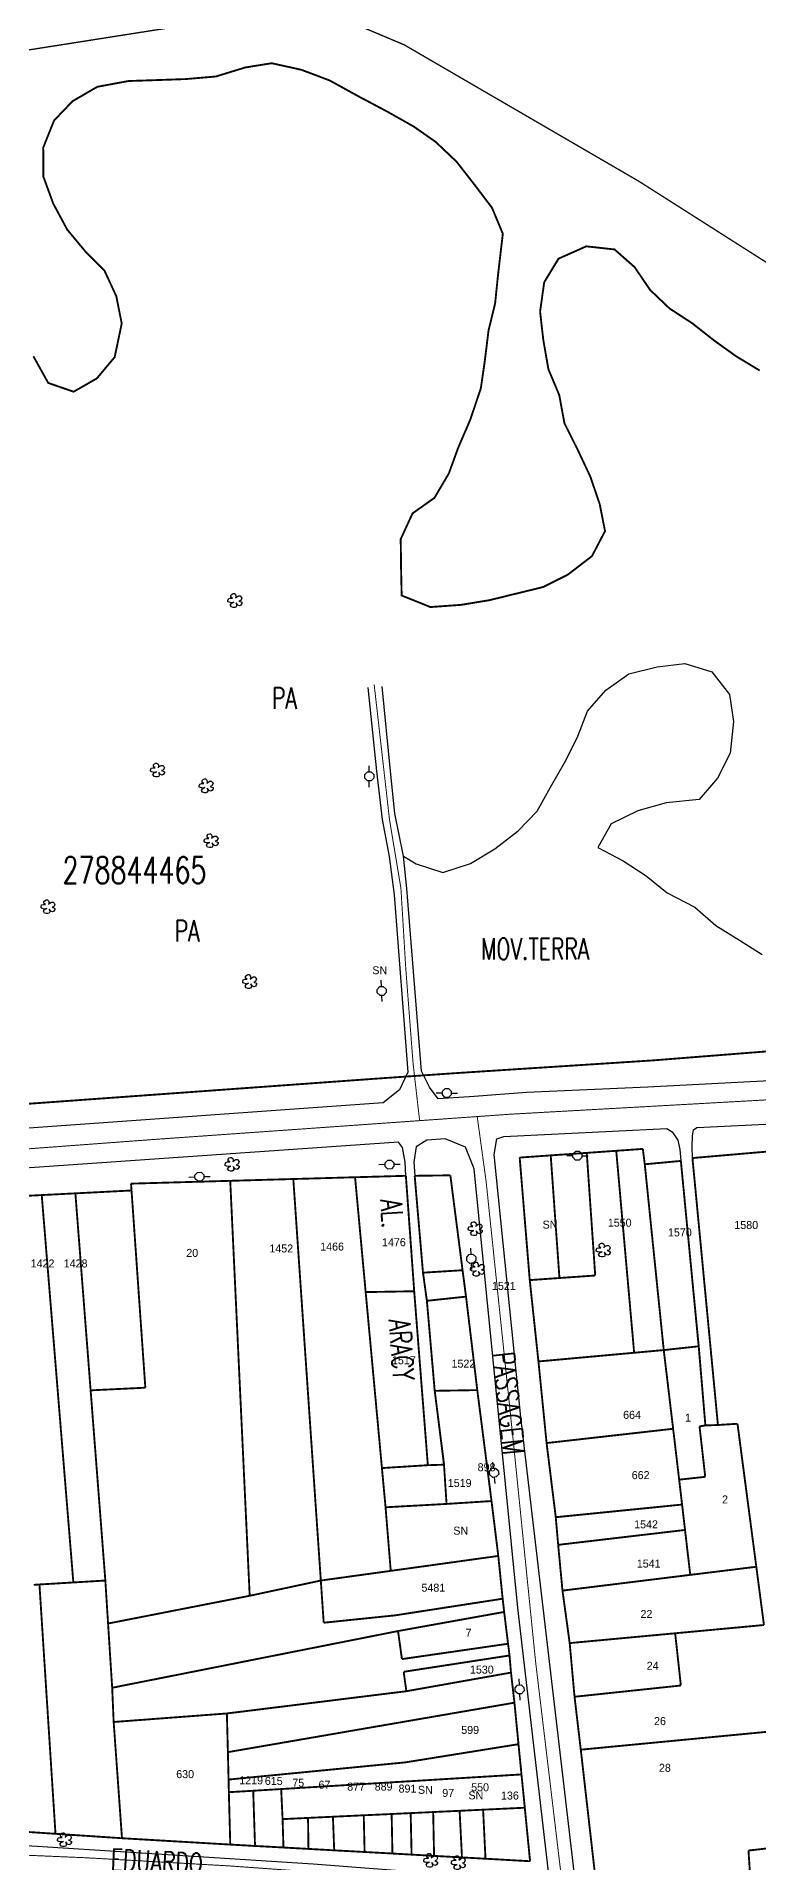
# Model space of a CAD drawing. Header units: millimetres. Extents: x 203684 to 206468, y 4869193 to 4871613.
# Drawn here: x 204406 to 204541.4, y 4871098.3 to 4871440.6 of the extents above; entities that cross this region are included whole.
import ezdxf
from ezdxf.enums import TextEntityAlignment as Align

# ---------------------------------------------------------------- set-up
doc = ezdxf.new("R2010")
doc.units = ezdxf.units.MM
for name, color, linetype in [('CD_MALHA_LOTES', 7, 'Continuous'), ('CD_TXT_QUADRA', 7, 'Continuous'), ('HD-CURSO-PERENE', 170, 'Continuous'), ('LM-LIM-SETOR-FISCAL', 250, 'Continuous'), ('LT-POSTES', 7, 'Continuous'), ('OB-MOV-DE-TERRA', 20, 'Continuous'), ('OB-TXT-MOV-TERRA', 7, 'Continuous'), ('RU-QUADRA', 210, 'Continuous'), ('SV-EIXO-RUA-N-PAV', 6, 'Continuous'), ('SV-EIXO-RUA-PAV', 20, 'Continuous'), ('SV-RUA-NAO-PAV', 7, 'Continuous'), ('SV-RUA-PAVIM', 7, 'Continuous'), ('SV-TXT-RUA-N-PAV', 7, 'Continuous'), ('SV-TXT-RUA-PAV', 7, 'Continuous'), ('Th_NmrPort', 1, 'Continuous'), ('VG-ARVORE-ISOLADA', 90, 'Continuous'), ('VG-TXT-VEGETACAO', 90, 'Continuous')]:
    doc.layers.add(name, color=color, linetype=linetype)
doc.styles.add('ARIAL', font='simplex.shx')

# ---------------------------------------------------------------- blocks, each defined once
blk = doc.blocks.new('COD092', base_point=(204504.092239, 4871060.025635))
at = {"layer": 'LT-POSTES'}
blk.add_line((204504.922233, 4871060.022296), (204506.0889, 4871060.022296), dxfattribs=at)
blk.add_lwpolyline([(204502.0889, 4871060.022296), (204503.255567, 4871060.022296), (204503.255567, 4871060.35563), (204503.755567, 4871060.85563), (204504.422233, 4871060.85563), (204504.922233, 4871060.35563), (204504.922233, 4871059.688963), (204504.422233, 4871059.188963), (204503.755567, 4871059.188963), (204503.255567, 4871059.688963), (204503.255567, 4871060.022296)], dxfattribs=at)
blk = doc.blocks.new('COD208', base_point=(204517.498181, 4871042.194979))
at = {"layer": 'VG-ARVORE-ISOLADA'}
blk.add_lwpolyline([(204517.064848, 4871042.628313), (204516.739848, 4871042.844979), (204516.739848, 4871043.169979), (204516.956515, 4871043.386646), (204517.173181, 4871043.494979), (204517.389848, 4871043.494979), (204517.606515, 4871043.278312), (204517.714848, 4871042.953312), (204517.606515, 4871042.628313), (204517.823181, 4871042.844979), (204518.148181, 4871043.061646), (204518.473181, 4871043.061646), (204518.689848, 4871042.844979), (204518.798181, 4871042.628313), (204518.581515, 4871042.194979), (204518.256515, 4871042.086646), (204518.581515, 4871041.978313), (204518.798181, 4871041.869979), (204518.798181, 4871041.653313), (204518.581515, 4871041.328313), (204518.364848, 4871041.219979), (204518.039848, 4871041.328313), (204517.714848, 4871041.761646), (204517.823181, 4871041.219979), (204517.714848, 4871041.003313), (204517.498181, 4871040.894979), (204517.173181, 4871040.894979), (204516.848182, 4871041.003313), (204516.631515, 4871041.328313), (204516.848182, 4871041.653313), (204517.281515, 4871041.869979), (204516.848182, 4871041.761646), (204516.414848, 4871041.869979), (204516.198182, 4871041.978313), (204516.198182, 4871042.194979), (204516.306515, 4871042.519979), (204516.631515, 4871042.628313)], close=True, dxfattribs=at)

msp = doc.modelspace()

# ---------------------------------------------------------------- linework, layer by layer
at = {"layer": 'CD_MALHA_LOTES', "const_width": 0.35}
for points in [[(204541.58, 4871378.04), (204537.19, 4871380.7), (204533.12, 4871383.61), (204528.92, 4871386.91), (204524.7, 4871389.66), (204521.05, 4871393.14), (204518.16, 4871397.4), (204514.39, 4871400.72), (204509.08, 4871401.3), (204503.91, 4871399), (204501.2, 4871394.56), (204500.43, 4871389.06), (204501.02, 4871383.83), (204501.99, 4871378.26), (204504.02, 4871373.43), (204504.99, 4871368.16), (204507.49, 4871363.15), (204509.86, 4871358.11), (204511.61, 4871352.98), (204512.61, 4871347.92), (204510.16, 4871343.23), (204505.6, 4871339.73), (204500.95, 4871337.42), (204495.83, 4871336.17), (204490.94, 4871334.97), (204485.58, 4871334.09), (204479.86, 4871333.68), (204474.47, 4871335.84), (204474.35, 4871341.32), (204474.29, 4871346.42), (204476.52, 4871351.25), (204480.62, 4871354.15), (204483.31, 4871358.72), (204485.09, 4871363.59), (204487.33, 4871368.78), (204489.32, 4871374.7), (204490.05, 4871379.73), (204490.76, 4871385.52), (204491.99, 4871390.57), (204492.56, 4871396.11), (204493.44, 4871403.66), (204491.42, 4871408.52), (204488.15, 4871412.83), (204484.77, 4871417.16), (204480.86, 4871420.87), (204476.75, 4871423.75), (204471.73, 4871426.58), (204466.62, 4871429.29), (204460.94, 4871432.41), (204455.66, 4871434.4), (204450.09, 4871435.63), (204445.13, 4871434.83), (204439.62, 4871433.14), (204434.02, 4871432.66), (204428.34, 4871432.46), (204423.21, 4871432.29), (204417.4, 4871431.21), (204412.75, 4871428.51), (204409.29, 4871424.9), (204407.25, 4871419.81), (204407.28, 4871414.37), (204409.13, 4871409.31), (204411.75, 4871404.44), (204415.17, 4871400.32), (204418.73, 4871396.76), (204420.95, 4871391.97), (204421.97, 4871386.84), (204420.65, 4871380.54), (204417.32, 4871376.55), (204412.95, 4871374.05), (204408.19, 4871375.69), (204405.41, 4871380.68)], [(204403.04, 4871240.46), (204469.92, 4871245.29), (204484.79, 4871246.32), (204521.65, 4871248.7), (204555.42, 4871251.37), (204563.28, 4871251.62), (204567.84, 4871250.7)], [(204496.6, 4871230.48), (204502.42, 4871230.89)], [(204498.49, 4871207.51), (204496.6, 4871230.48)], [(204502.42, 4871230.89), (204509.18, 4871231.36)], [(204504.06, 4871207.9), (204502.42, 4871230.89)], [(204509.18, 4871231.36), (204514.71, 4871231.75)], [(204509.18, 4871231.36), (204510.77, 4871208.37)], [(204514.71, 4871231.75), (204519.7, 4871232.1)], [(204518.07, 4871193.89), (204514.71, 4871231.75)], [(204519.7, 4871232.1), (204520.06, 4871229.22)], [(204520.06, 4871229.22), (204526.83, 4871229.85)], [(204526.83, 4871229.85), (204530.17, 4871195.1)], [(204529, 4871230.39), (204543.12, 4871231.61)], [(204533.78, 4871180.35), (204529, 4871230.39)], [(204423.71, 4871225.59), (204442.32, 4871226.12)], [(204442.32, 4871226.12), (204454.15, 4871226.46)], [(204445.97, 4871148.33), (204442.32, 4871226.12)], [(204454.15, 4871226.46), (204465.73, 4871226.79)], [(204459.31, 4871151.19), (204454.15, 4871226.46)], [(204465.73, 4871226.79), (204475.26, 4871227.06)], [(204467.72, 4871205.26), (204465.73, 4871226.79)], [(204475.26, 4871227.06), (204476.82, 4871205.42)], [(204476.91, 4871227.06), (204483.6, 4871227.15)], [(204478.47, 4871208.9), (204476.91, 4871227.06)], [(204483.6, 4871227.15), (204485.89, 4871209.36)], [(204523.62, 4871194.39), (204520.06, 4871229.22)], [(204400.92, 4871223.14), (204406.97, 4871223.45)], [(204406.97, 4871223.45), (204413.28, 4871223.77)], [(204412.9, 4871150.83), (204406.97, 4871223.45)], [(204413.28, 4871223.77), (204423.81, 4871224.31)], [(204416.14, 4871186.84), (204413.28, 4871223.77)], [(204423.81, 4871224.31), (204423.71, 4871225.59)], [(204426.4, 4871187.34), (204423.81, 4871224.31)], [(204478.47, 4871208.9), (204485.89, 4871209.36)], [(204479.2, 4871203.63), (204478.47, 4871208.9)], [(204485.89, 4871209.36), (204486.54, 4871204.41)], [(204467.72, 4871205.26), (204476.82, 4871205.42)], [(204476.82, 4871205.42), (204479.38, 4871172.81)], [(204498.49, 4871207.51), (204504.06, 4871207.9)], [(204500.12, 4871192.26), (204498.49, 4871207.51)], [(204510.77, 4871208.37), (204504.06, 4871207.9)], [(204470.77, 4871172.27), (204467.72, 4871205.26)], [(204479.2, 4871203.63), (204486.54, 4871204.41)], [(204480.67, 4871186.75), (204479.2, 4871203.63)], [(204486.54, 4871204.41), (204488.65, 4871186.89)], [(204523.62, 4871194.39), (204530.17, 4871195.1)], [(204530.17, 4871195.1), (204531.43, 4871180.26)], [(204500.12, 4871192.26), (204518.07, 4871193.89)], [(204501.65, 4871176.96), (204500.12, 4871192.26)], [(204523.62, 4871194.39), (204518.07, 4871193.89)], [(204525.38, 4871179.64), (204523.62, 4871194.39)], [(204416.14, 4871186.84), (204426.4, 4871187.34)], [(204418.9, 4871151.19), (204416.14, 4871186.84)], [(204480.67, 4871186.75), (204488.65, 4871186.89)], [(204482.41, 4871172.91), (204480.67, 4871186.75)], [(204488.65, 4871186.89), (204491.32, 4871166.09)], [(204501.65, 4871176.96), (204525.38, 4871179.64)], [(204526.51, 4871170.1), (204525.38, 4871179.64)], [(204530.33, 4871180.09), (204531.43, 4871180.26)], [(204531.4, 4871170.63), (204530.33, 4871180.09)], [(204531.43, 4871180.26), (204533.78, 4871180.35)], [(204537.45, 4871180.58), (204533.78, 4871180.35)], [(204540.98, 4871153.77), (204537.45, 4871180.58)], [(204503.37, 4871163.06), (204501.65, 4871176.96)], [(204470.77, 4871172.27), (204479.38, 4871172.81)], [(204471.45, 4871164.92), (204470.77, 4871172.27)], [(204479.38, 4871172.81), (204482.41, 4871172.91)], [(204482.89, 4871165.55), (204482.41, 4871172.91)], [(204526.51, 4871170.1), (204531.4, 4871170.63)], [(204527.06, 4871165.43), (204526.51, 4871170.1)], [(204471.45, 4871164.92), (204482.89, 4871165.55)], [(204472.42, 4871153), (204471.45, 4871164.92)], [(204491.32, 4871166.09), (204482.89, 4871165.55)], [(204491.32, 4871166.09), (204492.59, 4871155.8)], [(204503.37, 4871163.06), (204527.06, 4871165.43)], [(204527.61, 4871160.67), (204527.06, 4871165.43)], [(204503.82, 4871157.88), (204503.37, 4871163.06)], [(204503.82, 4871157.88), (204527.61, 4871160.67)], [(204504.63, 4871149.3), (204503.82, 4871157.88)], [(204528.59, 4871152.25), (204527.61, 4871160.67)], [(204492.59, 4871155.8), (204472.42, 4871153)], [(204492.59, 4871155.8), (204493.41, 4871147.78)], [(204406.54, 4871150.45), (204412.9, 4871150.83)], [(204418.9, 4871151.19), (204412.9, 4871150.83)], [(204419.41, 4871143.13), (204418.9, 4871151.19)], [(204459.31, 4871151.19), (204445.97, 4871148.33)], [(204459.31, 4871151.19), (204472.42, 4871153)], [(204459.85, 4871143.28), (204459.31, 4871151.19)], [(204504.63, 4871149.3), (204528.59, 4871152.25)], [(204540.98, 4871153.77), (204528.59, 4871152.25)], [(204542.41, 4871142.85), (204540.98, 4871153.77)], [(204406.54, 4871150.45), (204405.44, 4871150.38)], [(204409.55, 4871103.71), (204406.54, 4871150.45)], [(204419.41, 4871143.13), (204445.97, 4871148.33)], [(204493.41, 4871147.78), (204473.24, 4871144.66)], [(204493.41, 4871147.78), (204493.69, 4871145.3)], [(204505.98, 4871139.46), (204504.63, 4871149.3)], [(204473.24, 4871144.66), (204459.85, 4871143.28)], [(204473.79, 4871141.72), (204493.69, 4871145.3)], [(204493.69, 4871145.3), (204494.42, 4871139.34)], [(204420.18, 4871131.09), (204419.41, 4871143.13)], [(204420.18, 4871131.09), (204473.79, 4871141.72)], [(204474.52, 4871136.46), (204473.79, 4871141.72)], [(204505.98, 4871139.46), (204525.76, 4871141.3)], [(204525.76, 4871141.3), (204542.41, 4871142.85)], [(204526.83, 4871131.51), (204525.76, 4871141.3)], [(204494.42, 4871139.34), (204474.52, 4871136.46)], [(204474.85, 4871134.08), (204494.7, 4871137.14)], [(204494.42, 4871139.34), (204494.7, 4871137.14)], [(204494.7, 4871137.14), (204494.97, 4871133.93)], [(204506.89, 4871129.4), (204505.98, 4871139.46)], [(204475.35, 4871130.44), (204474.85, 4871134.08)], [(204494.97, 4871133.93), (204475.35, 4871130.44)], [(204494.97, 4871133.93), (204495.62, 4871128.29)], [(204420.46, 4871124.67), (204420.18, 4871131.09)], [(204441.69, 4871126.27), (204475.35, 4871130.44)], [(204506.89, 4871129.4), (204526.83, 4871131.51)], [(204508.06, 4871119.48), (204637.35, 4871131.88)], [(204441.88, 4871119.02), (204495.62, 4871128.29)], [(204495.62, 4871128.29), (204496.38, 4871120.51)], [(204508.06, 4871119.48), (204506.89, 4871129.4)], [(204420.46, 4871124.67), (204441.69, 4871126.27)], [(204422.02, 4871102.88), (204420.46, 4871124.67)], [(204441.88, 4871119.02), (204441.69, 4871126.27)], [(204475.16, 4871117.1), (204496.38, 4871120.51)], [(204496.38, 4871120.51), (204496.94, 4871114.84)], [(204442.01, 4871113.88), (204441.88, 4871119.02)], [(204442.01, 4871113.88), (204475.16, 4871117.1)], [(204512.66, 4871079.18), (204508.06, 4871119.48)], [(204442.06, 4871111.51), (204442.01, 4871113.88)], [(204451.87, 4871112.1), (204496.94, 4871114.84)], [(204496.94, 4871114.84), (204497.56, 4871108.6)], [(204442.06, 4871111.51), (204446.63, 4871111.78)], [(204442.33, 4871101.69), (204442.06, 4871111.51)], [(204446.63, 4871111.78), (204451.87, 4871112.1)], [(204446.97, 4871101.43), (204446.63, 4871111.78)], [(204452.14, 4871106.46), (204451.87, 4871112.1)], [(204452.14, 4871106.46), (204456.91, 4871106.69)], [(204452.3, 4871101.14), (204452.14, 4871106.46)], [(204456.91, 4871106.69), (204461.58, 4871106.91)], [(204456.99, 4871100.88), (204456.91, 4871106.69)], [(204461.58, 4871106.91), (204467.36, 4871107.18)], [(204461.82, 4871100.61), (204461.58, 4871106.91)], [(204467.36, 4871107.18), (204472.59, 4871107.42)], [(204467.52, 4871100.3), (204467.36, 4871107.18)], [(204472.59, 4871107.42), (204476.16, 4871107.59)], [(204472.74, 4871100.01), (204472.59, 4871107.42)], [(204476.16, 4871107.59), (204480.38, 4871107.79)], [(204476.33, 4871099.81), (204476.16, 4871107.59)], [(204480.38, 4871107.79), (204485.34, 4871108.02)], [(204480.55, 4871099.57), (204480.38, 4871107.79)], [(204485.34, 4871108.02), (204489.74, 4871108.23)], [(204485.78, 4871099.28), (204485.34, 4871108.02)], [(204489.74, 4871108.23), (204497.56, 4871108.6)], [(204490.19, 4871099.04), (204489.74, 4871108.23)], [(204497.56, 4871108.6), (204498.55, 4871098.57)], [(204409.55, 4871103.71), (204395.83, 4871104.63)], [(204422.02, 4871102.88), (204409.55, 4871103.71)], [(204442.33, 4871101.69), (204422.02, 4871102.88)], [(204446.97, 4871101.43), (204442.33, 4871101.69)], [(204452.3, 4871101.14), (204446.97, 4871101.43)], [(204456.99, 4871100.88), (204452.3, 4871101.14)], [(204461.82, 4871100.61), (204456.99, 4871100.88)], [(204467.52, 4871100.3), (204461.82, 4871100.61)], [(204472.74, 4871100.01), (204467.52, 4871100.3)], [(204476.33, 4871099.81), (204472.74, 4871100.01)], [(204480.55, 4871099.57), (204476.33, 4871099.81)], [(204485.78, 4871099.28), (204480.55, 4871099.57)], [(204490.19, 4871099.04), (204485.78, 4871099.28)], [(204539.51, 4871100.57), (204549.94, 4871101.77)], [(204540.77, 4871081.53), (204539.51, 4871100.57)], [(204498.55, 4871098.57), (204490.19, 4871099.04)]]:
    msp.add_lwpolyline(points, dxfattribs=at)
at = {"layer": 'HD-CURSO-PERENE'}
msp.add_polyline3d([(204405.41, 4871380.68, 2.2), (204408.19, 4871375.69, 2.2), (204412.95, 4871374.05, 2.2), (204417.32, 4871376.55, 2.2), (204420.65, 4871380.54, 2.2), (204421.97, 4871386.84, 2.2), (204420.95, 4871391.97, 2.2), (204418.73, 4871396.76, 2.2), (204415.17, 4871400.32, 2.2), (204411.75, 4871404.44, 2.2), (204409.13, 4871409.31, 2.2), (204407.28, 4871414.37, 2.2), (204407.25, 4871419.81, 2.2), (204409.29, 4871424.9, 2.2), (204412.75, 4871428.51, 2.2), (204417.4, 4871431.21, 2.2), (204423.21, 4871432.29, 2.2), (204428.34, 4871432.46, 2.2), (204434.02, 4871432.66, 2.2), (204439.62, 4871433.14, 2.2), (204445.13, 4871434.83, 2.2), (204450.09, 4871435.63, 2.2), (204455.66, 4871434.4, 2.2), (204460.94, 4871432.41, 2.2), (204466.62, 4871429.29, 2.2), (204471.73, 4871426.58, 2.2), (204476.75, 4871423.75, 2.2), (204480.86, 4871420.87, 2.2), (204484.77, 4871417.16, 2.2), (204488.15, 4871412.83, 2.2), (204491.42, 4871408.52, 2.2), (204493.44, 4871403.66, 2.2), (204492.56, 4871396.11, 2.2), (204491.99, 4871390.57, 2.2), (204490.76, 4871385.52, 2.2), (204490.05, 4871379.73, 2.2), (204489.32, 4871374.7, 2.2), (204487.33, 4871368.78, 2.2), (204485.09, 4871363.59, 2.2), (204483.31, 4871358.72, 2.2), (204480.62, 4871354.15, 2.2), (204476.52, 4871351.25, 2.2), (204474.29, 4871346.42, 2.2), (204474.35, 4871341.32, 2.2), (204474.47, 4871335.84, 2.2), (204479.86, 4871333.68, 2.2), (204485.58, 4871334.09, 2.2), (204490.94, 4871334.97, 2.2), (204495.83, 4871336.17, 2.2), (204500.95, 4871337.42, 2.2), (204505.6, 4871339.73, 2.2), (204510.16, 4871343.23, 2.2), (204512.61, 4871347.92, 2.2), (204511.61, 4871352.98, 2.2), (204509.86, 4871358.11, 2.2), (204507.49, 4871363.15, 2.2), (204504.99, 4871368.16, 2.2), (204504.02, 4871373.43, 2.2), (204501.99, 4871378.26, 2.2), (204501.02, 4871383.83, 2.2), (204500.43, 4871389.06, 2.2), (204501.2, 4871394.56, 2.2), (204503.91, 4871399, 2.2), (204509.08, 4871401.3, 2.2), (204514.39, 4871400.72, 2.2), (204518.16, 4871397.4, 2.2), (204521.05, 4871393.14, 2.2), (204524.7, 4871389.66, 2.2), (204528.92, 4871386.91, 2.2), (204533.12, 4871383.61, 2.2), (204537.19, 4871380.7, 2.2), (204541.58, 4871378.04, 2.2)], dxfattribs=at)
at = {"layer": 'LM-LIM-SETOR-FISCAL', "const_width": 0.25}
msp.add_lwpolyline([(204562.66, 4871385.7), (204519.02, 4871413.46), (204474.94, 4871439.08), (204456.73, 4871446.76), (204449.6, 4871445.2), (204403.31, 4871437.93), (204387.02, 4871435.43), (204370.59, 4871437.76), (204352.73, 4871455.61), (204338.52, 4871480.08), (204334.88, 4871498.26), (204333.56, 4871518.09), (204330.92, 4871537.1), (204327.28, 4871553.63), (204320.01, 4871563.55), (204306.12, 4871569.17), (204286.29, 4871570.49), (204267.77, 4871578.43), (204257.19, 4871588.34), (204254.88, 4871601.57), (204260.5, 4871612.48), (204205.13, 4871600.58), (204183.45, 4871596.75)], dxfattribs=at)
at = {"layer": 'OB-MOV-DE-TERRA'}
msp.add_polyline3d([(204474.79, 4871286.99, 3.49), (204477.21, 4871285.54, 3.7), (204482.17, 4871283.93, 3.7), (204487.38, 4871285.58, 3.76), (204491.95, 4871288.37, 3.78), (204496.33, 4871291.75, 3.78), (204499.89, 4871295.43, 3.78), (204502.37, 4871299.91, 3.78), (204505.27, 4871304.93, 3.92), (204507.5, 4871309.46, 4), (204509.32, 4871314.18, 3.94), (204512.78, 4871318.1, 3.92), (204517.05, 4871321.15, 3.91), (204522.39, 4871322.5, 3.91), (204527.57, 4871323.1, 3.91), (204532.61, 4871321.51, 3.91), (204535.97, 4871317.28, 3.91), (204536.72, 4871312.22, 3.91), (204536.07, 4871306.29, 3.91), (204533.69, 4871301.62, 3.89), (204530.29, 4871297.59, 3.89), (204524.07, 4871297, 3.89), (204518.76, 4871295.5, 3.97), (204513.77, 4871293.02, 4.03), (204511.25, 4871288.63, 4.01), (204515.98, 4871286.12, 3.99), (204520.33, 4871283.31, 3.96), (204524.26, 4871280.1, 3.94), (204529.42, 4871277.39, 3.94), (204533.36, 4871273.96, 4.02), (204537.8, 4871271.22, 4.05), (204542.09, 4871268.56, 4.05)], dxfattribs=at)
at = {"layer": 'RU-QUADRA', "const_width": 0.18}
for points in [[(204405.41, 4871380.68), (204408.19, 4871375.69), (204412.95, 4871374.05), (204417.32, 4871376.55), (204420.65, 4871380.54), (204421.97, 4871386.84), (204420.95, 4871391.97), (204418.73, 4871396.76), (204415.17, 4871400.32), (204411.75, 4871404.44), (204409.13, 4871409.31), (204407.28, 4871414.37), (204407.25, 4871419.81), (204409.29, 4871424.9), (204412.75, 4871428.51), (204417.4, 4871431.21), (204423.21, 4871432.29), (204428.34, 4871432.46), (204434.02, 4871432.66), (204439.62, 4871433.14), (204445.13, 4871434.83), (204450.09, 4871435.63), (204455.66, 4871434.4), (204460.94, 4871432.41), (204466.62, 4871429.29), (204471.73, 4871426.58), (204476.75, 4871423.75), (204480.86, 4871420.87), (204484.77, 4871417.16), (204488.15, 4871412.83), (204491.42, 4871408.52), (204493.44, 4871403.66), (204492.56, 4871396.11), (204491.99, 4871390.57), (204490.76, 4871385.52), (204490.05, 4871379.73), (204489.32, 4871374.7), (204487.33, 4871368.78), (204485.09, 4871363.59), (204483.31, 4871358.72), (204480.62, 4871354.15), (204476.52, 4871351.25), (204474.29, 4871346.42), (204474.35, 4871341.32), (204474.47, 4871335.84), (204479.86, 4871333.68), (204485.58, 4871334.09), (204490.94, 4871334.97), (204495.83, 4871336.17), (204500.95, 4871337.42), (204505.6, 4871339.73), (204510.16, 4871343.23), (204512.61, 4871347.92), (204511.61, 4871352.98), (204509.86, 4871358.11), (204507.49, 4871363.15), (204504.99, 4871368.16), (204504.02, 4871373.43), (204501.99, 4871378.26), (204501.02, 4871383.83), (204500.43, 4871389.06), (204501.2, 4871394.56), (204503.91, 4871399), (204509.08, 4871401.3), (204514.39, 4871400.72), (204518.16, 4871397.4), (204521.05, 4871393.14), (204524.7, 4871389.66), (204528.92, 4871386.91), (204533.12, 4871383.61), (204537.19, 4871380.7), (204541.58, 4871378.04)], [(204555.42, 4871251.37), (204521.65, 4871248.7), (204484.79, 4871246.32), (204469.92, 4871245.29), (204403.04, 4871240.46)], [(204551.64, 4871082.66), (204540.77, 4871081.53), (204512.66, 4871079.18), (204508.06, 4871119.48), (204506.89, 4871129.4), (204505.98, 4871139.46), (204504.63, 4871149.3), (204503.82, 4871157.88), (204503.37, 4871163.06), (204501.65, 4871176.96), (204500.12, 4871192.26), (204498.49, 4871207.51), (204496.6, 4871230.48), (204502.42, 4871230.89), (204509.18, 4871231.36), (204514.71, 4871231.75), (204519.7, 4871232.1), (204520.06, 4871229.22), (204526.83, 4871229.85), (204530.17, 4871195.1), (204531.43, 4871180.26), (204533.78, 4871180.35), (204529, 4871230.39), (204543.12, 4871231.61)], [(204400.92, 4871223.14), (204406.97, 4871223.45), (204413.28, 4871223.77), (204423.81, 4871224.31), (204423.71, 4871225.59), (204442.32, 4871226.12), (204454.15, 4871226.46), (204465.73, 4871226.79), (204475.26, 4871227.06), (204476.82, 4871205.42), (204479.38, 4871172.81), (204482.41, 4871172.91), (204480.67, 4871186.75), (204479.2, 4871203.63), (204478.47, 4871208.9), (204476.91, 4871227.06), (204483.6, 4871227.15), (204485.89, 4871209.36), (204486.54, 4871204.41), (204488.65, 4871186.89), (204491.32, 4871166.09), (204492.59, 4871155.8), (204493.41, 4871147.78), (204493.69, 4871145.3), (204494.42, 4871139.34), (204494.7, 4871137.14), (204494.97, 4871133.93), (204495.62, 4871128.29), (204496.38, 4871120.51), (204496.94, 4871114.84), (204497.56, 4871108.6), (204498.55, 4871098.57), (204490.19, 4871099.04), (204485.78, 4871099.28), (204480.55, 4871099.57), (204476.33, 4871099.81), (204472.74, 4871100.01), (204467.52, 4871100.3), (204461.82, 4871100.61), (204456.99, 4871100.88), (204452.3, 4871101.14), (204446.97, 4871101.43), (204442.33, 4871101.69), (204422.02, 4871102.88), (204409.55, 4871103.71), (204395.83, 4871104.63)]]:
    msp.add_lwpolyline(points, dxfattribs=at)
at = {"layer": 'SV-EIXO-RUA-N-PAV', "linetype": 'Continuous', "const_width": 0.18}
for points in [[(204477.83, 4871237.48), (204476.61, 4871248.13), (204475.24, 4871265.92), (204474.33, 4871280.98), (204472.2, 4871293.76), (204469.31, 4871319.16)], [(204203.74, 4871092.68), (204239.63, 4871096.33), (204259.63, 4871098), (204282.75, 4871099.07), (204316.45, 4871100.59), (204347.78, 4871100.59), (204386.87, 4871100.43), (204415.24, 4871099.22), (204442.01, 4871097.7), (204469.46, 4871095.72), (204489.08, 4871094.5), (204504.6, 4871093.13)]]:
    msp.add_lwpolyline(points, dxfattribs=at)
at = {"layer": 'SV-EIXO-RUA-PAV', "linetype": 'Continuous', "const_width": 0.18}
for points in [[(203713.03, 4871225.64), (203729.05, 4871225.39), (203808.53, 4871221.43), (203882.83, 4871216.87), (203949.83, 4871215.65), (204015.47, 4871214.29), (204067.11, 4871213.37), (204135.17, 4871214.74), (204197.92, 4871217.48), (204261.73, 4871222.35), (204301.96, 4871225.08), (204367.13, 4871229.34), (204428.51, 4871233.91), (204495.05, 4871238.62), (204560.38, 4871242.27)], [(204488.63, 4871238.24), (204490.3, 4871226.07), (204495.47, 4871176.64), (204499.58, 4871136.03), (204504.75, 4871092.83), (204510.23, 4871045.68), (204515.57, 4870996.68)]]:
    msp.add_lwpolyline(points, dxfattribs=at)
at = {"layer": 'SV-RUA-NAO-PAV'}
for points in [[(204468.13, 4871318.61, 3.12), (204469.78, 4871302.9, 3.29), (204470.83, 4871293.86, 3.39), (204472.15, 4871286.94, 3.53), (204473.06, 4871279.75, 3.82), (204475.65, 4871246.5, 4.92), (204474.06, 4871243.17, 4.92), (204471.03, 4871240.73, 5.15)], [(204481.33, 4871241.46, 5.11), (204479.66, 4871243.65, 4.95), (204478.18, 4871246.68, 4.9), (204475.42, 4871280.89, 3.71), (204474.79, 4871286.99, 3.57), (204473.2, 4871294.98, 3.41), (204472.38, 4871302.9, 3.12), (204470.8, 4871318.79, 3.12)], [(204529.84, 4871236.14, 4.79), (204560.81, 4871237.6, 3.77), (204560.24, 4871245.73, 3.74), (204520.65, 4871243.7, 3.74), (204497.91, 4871242.7, 3.74), (204488.05, 4871241.94, 5.22), (204481.33, 4871241.46, 5.22)], [(204493.61, 4871234.43, 4.79), (204524.18, 4871235.9, 4.79), (204525.21, 4871235.29, 4.79), (204526.23, 4871233.76, 4.79), (204526.62, 4871232.01, 4.79), (204526.83, 4871229.85, 4.79), (204530.17, 4871195.1, 4.79), (204531.43, 4871180.26, 4.79), (204533.78, 4871180.35, 4.79), (204529, 4871230.39, 4.79), (204528.96, 4871232.51, 4.79), (204529.01, 4871234.54, 4.79), (204529.21, 4871235.68, 4.79), (204529.84, 4871236.14, 4.79)], [(204206.55, 4871095.12, 6.9), (204245.9, 4871098.64, 6.88), (204278.46, 4871100.56, 6.85), (204304.28, 4871101.98, 6.74), (204331.83, 4871102.64, 6.69), (204356.31, 4871102.2, 6.64), (204381.72, 4871102.31, 6.26), (204403.16, 4871101.58, 6.26), (204457.9, 4871098.11, 5.96), (204500.72, 4871094.8, 5.57), (204501.61, 4871095.12, 5.57)]]:
    msp.add_polyline3d(points, dxfattribs=at)
at = {"layer": 'SV-RUA-PAVIM'}
for points in [[(204471.03, 4871240.73, 5.22), (204402.79, 4871235.88, 5.92), (204371.18, 4871233.24, 6.08), (204369.28, 4871233.11, 6.08)], [(204482.63, 4871233.98, 5.08), (204479.16, 4871233.74, 5.08), (204477.2, 4871232.5, 5.08), (204476.78, 4871229.59, 5.08), (204476.91, 4871227.06, 5.08), (204478.47, 4871208.9, 5.08), (204479.2, 4871203.63, 5.08), (204480.67, 4871186.75, 5.08), (204482.41, 4871172.91, 5.08), (204479.38, 4871172.81, 5.08), (204476.82, 4871205.42, 5.08), (204475.26, 4871227.06, 5.08), (204475.12, 4871229.59, 5.08), (204474.61, 4871232.39, 5.08), (204473.88, 4871233.37, 5.08), (204406.53, 4871228.67, 5.63), (204402.81, 4871228.46, 5.63), (204341.51, 4871224.73, 6.37), (204220.56, 4871215.76, 6.34), (204198.25, 4871214.4, 6.34)], [(204501.61, 4871095.12, 5.57), (204501.97, 4871097.17, 5.57), (204496.23, 4871146.08, 5.38), (204488.09, 4871228.34, 5.08), (204486.46, 4871232.44, 5.08), (204482.63, 4871233.98, 5.08)], [(204508.64, 4871080.56, 5.49), (204507.2, 4871093.38, 5.49), (204496.84, 4871181.83, 5.25), (204491.8, 4871231.08, 5.03), (204492.34, 4871233.98, 5.03), (204493.61, 4871234.43, 4.79)]]:
    msp.add_polyline3d(points, dxfattribs=at)

# ---------------------------------------------------------------- block references
at = {"layer": 'LT-POSTES'}
for p, rotation in [((204468.4, 4871301.94, 3.62), 90), ((204470.71, 4871261.71, 4.68), 92), ((204482.94, 4871242.6, 4.75), 359), ((204472.19, 4871229.17, 5.05), 181), ((204507.43, 4871230.85, 4.75), 359), ((204436.54, 4871226.88, 5.5), 2), ((204487.53, 4871211.5, 5.4), 93.00000000000001), ((204491.8, 4871171.4, 5.71), 96), ((204496.58, 4871130.79, 5.78), 93.00000000000001)]:
    msp.add_blockref('COD092', p, dxfattribs=dict(at, rotation=rotation))
at = {"layer": 'VG-ARVORE-ISOLADA'}
for p in [(204443.2, 4871334.9, 7.88), (204428.69, 4871303.13, 21.1), (204437.8, 4871300.16, 15.03), (204438.73, 4871289.89, 11.19), (204408.14, 4871277.51, 7.89), (204445.96, 4871263.48, 11.33), (204442.68, 4871229.22, 12.39), (204488.25, 4871217.15, 8.54), (204512.27, 4871213.15, 10.68), (204488.66, 4871209.56, 8.62), (204411.25, 4871102.61, 9.76), (204479.92, 4871098.74, 11.39), (204485.1, 4871098.31, 8.78)]:
    msp.add_blockref('COD208', p, dxfattribs=at)

# ---------------------------------------------------------------- texts
at = {"layer": 'CD_TXT_QUADRA', "style": 'ARIAL', "width": 0.7}
msp.add_text('278844465', height=5, dxfattribs=at).set_placement((204410.86, 4871281.87))
at = {"layer": 'OB-TXT-MOV-TERRA', "style": 'ARIAL', "width": 0.7}
msp.add_text('MOV.TERRA', height=4, dxfattribs=at).set_placement((204489.36, 4871267.58, 5.15))
at = {"layer": 'SV-TXT-RUA-N-PAV', "style": 'ARIAL', "width": 0.7}
msp.add_text('EDUARDO', height=4, rotation=357, dxfattribs=at).set_placement((204419.82, 4871096.92))
at = {"layer": 'SV-TXT-RUA-PAV', "style": 'ARIAL', "width": 0.7}
for s, rotation, p in [('AL.        ARACY', 274, (204470.49, 4871222.56)), ('PASSAGEM', 276, (204491.55, 4871193.78))]:
    msp.add_text(s, height=4, rotation=rotation, dxfattribs=at).set_placement(p)
at = {"layer": 'Th_NmrPort', "color": 1}
for s, p in [('SN', (204468.97, 4871265.59)), ('SN', (204500.9, 4871217.91)), ('1550', (204513.13, 4871218.27)), ('1570', (204524.41, 4871216.45)), ('1580', (204536.86, 4871217.84)), ('20', (204434.08, 4871212.61)), ('1452', (204449.66, 4871213.44)), ('1466', (204459.19, 4871213.79)), ('1476', (204470.78, 4871214.61)), ('1422', (204404.89, 4871210.63)), ('1428', (204411.09, 4871210.63)), ('1521', (204491.4, 4871206.42)), ('1517', (204472.65, 4871192.48)), ('1522', (204483.82, 4871191.85)), ('664', (204516, 4871182.25)), ('1', (204527.63, 4871181.73)), ('898', (204488.72, 4871172.43)), ('662', (204517.61, 4871170.95)), ('1519', (204483.12, 4871169.48)), ('2', (204534.56, 4871166.39)), ('SN', (204484.16, 4871160.54)), ('1542', (204518.07, 4871161.72)), ('1541', (204518.57, 4871154.37)), ('5481', (204478.18, 4871149.85)), ('22', (204519.26, 4871144.91)), ('7', (204486.45, 4871141.39)), ('1530', (204487.27, 4871134.49)), ('24', (204520.42, 4871135.22)), ('599', (204485.64, 4871123.18)), ('26', (204521.8, 4871124.84)), ('28', (204522.72, 4871116.08)), ('630', (204432.19, 4871114.9)), ('1219', (204444.01, 4871113.73)), ('615', (204448.81, 4871113.62)), ('75', (204453.96, 4871113.27)), ('67', (204458.88, 4871112.92)), ('877', (204464.26, 4871112.56)), ('889', (204469.41, 4871112.56)), ('550', (204487.5, 4871112.43)), ('891', (204473.89, 4871112.19)), ('SN', (204477.52, 4871111.95)), ('97', (204482.08, 4871111.37)), ('SN', (204487, 4871110.91)), ('136', (204493.1, 4871110.88))]:
    msp.add_text(s, height=1.5, dxfattribs=at).set_placement(p, align=Align.MIDDLE_LEFT)
at = {"layer": 'VG-TXT-VEGETACAO', "style": 'ARIAL', "width": 0.7}
for p in [(204450.13, 4871314.62, 3.81), (204431.88, 4871270.97, 5.46)]:
    msp.add_text('PA', height=4, dxfattribs=at).set_placement(p)

doc.saveas('drawing.dxf')
